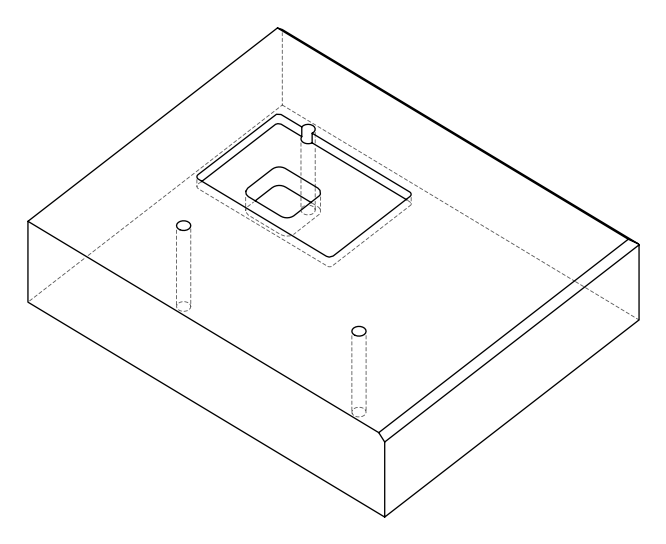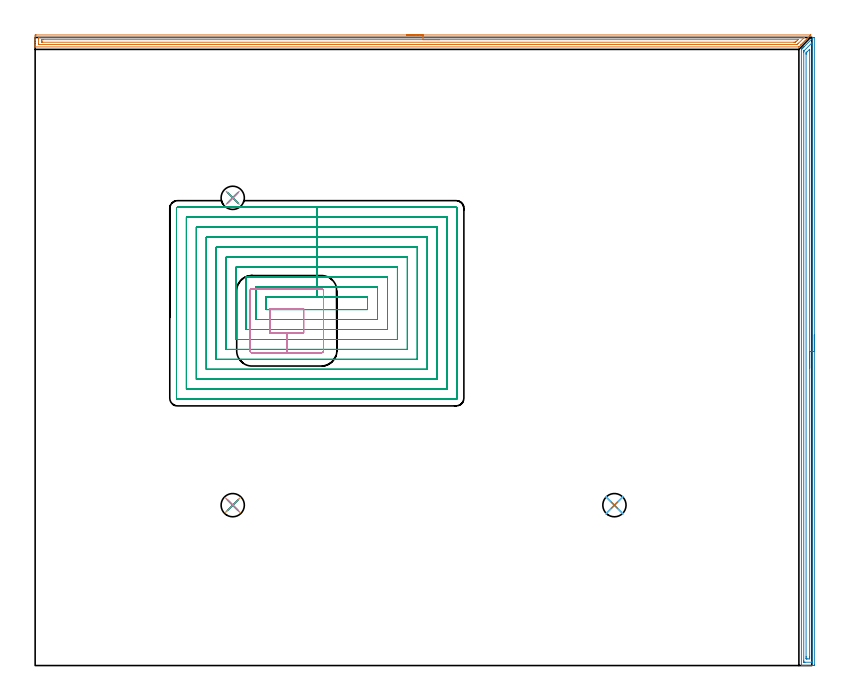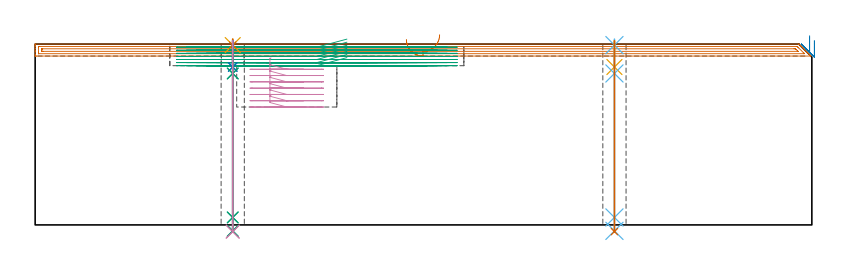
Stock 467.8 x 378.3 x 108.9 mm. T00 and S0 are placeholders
(PLAN: 16 operations, 12 tool changes, 78.8 min)
(1 AREA_MILL | FG_CHAMFER_SURFACE | UGT0205_001 | 11.33 min | 12115 mm3)
(2 AREA_MILL_1 | FG_CHAMFER_SURFACE_1 | UGT0205_001 | 9.22 min | 11378 mm3)
(3 MILL_RECTANGULAR_POCKET | POCKET_RECTANGULAR_STRAIGHT | NXT0201_009 | Follow Part, ap 2, ae 75% | 50.79 min | 284398 mm3)
(4 MILL_RECTANGULAR_POCKET_1 | POCKET_RECTANGULAR_STRAIGHT_1 | UGT0201_008 | Follow Part, ap 4, ae 75% | 4.2 min | 80029 mm3)
(5 SPOT_DRILL | STEP1HOLE | NXT0321_9005460120000 | 0.03 min | 5 mm3)
(6 SPOT_DRILL_1 | STEP1HOLE_1 | NXT0321_9005460120000 | 0.03 min | 4 mm3)
(7 SPOT_DRILL_2 | STEP1HOLE_2 | NXT0321_9005460120000 | 0.03 min | 17 mm3)
(8 DRILL_BLIND_HOLE_INTO_CENTER | STEP1HOLE | UGT0301_207 | 0.06 min | 807 mm3)
(9 GUN_DRILL_THROUGH_HOLE | STEP1HOLE | UGT0307_006 | 0.54 min | 6121 mm3)
(10 DRILL_TO_ENLARGE_THROUGH_HOLE | STEP1HOLE | NXT0301_104 | 0.46 min | 9791 mm3)
(11 DRILL_BLIND_HOLE_INTO_CENTER_1 | STEP1HOLE_1 | UGT0301_207 | 0.06 min | 786 mm3)
(12 GUN_DRILL_THROUGH_HOLE_1 | STEP1HOLE_1 | UGT0307_006 | 0.54 min | 6109 mm3)
(13 DRILL_TO_ENLARGE_THROUGH_HOLE_1 | STEP1HOLE_1 | NXT0301_104 | 0.46 min | 9797 mm3)
(14 DRILL_BLIND_HOLE_INTO_CENTER_2 | STEP1HOLE_2 | UGT0301_207 | 0.06 min | 590 mm3)
(15 GUN_DRILL_THROUGH_HOLE_2 | STEP1HOLE_2 | UGT0307_006 | 0.54 min | 6080 mm3)
(16 DRILL_TO_ENLARGE_THROUGH_HOLE_2 | STEP1HOLE_2 | NXT0301_104 | 0.46 min | 9355 mm3)
(TOOL UGT0205_001 | Chamfer Mill 20 x 3 x 45 deg. | D20 FL50 Z2)
(TOOL NXT0201_009 | ENDMILL 8mm [2P460-0800-NA 1630] | D8 FL26 Z6)
(TOOL UGT0201_008 | End Mill 16 mm | D16 FL32 Z4)
(TOOL NXT0321_9005460120000 | NC Spot Drill, 142deg, 12mm, Carbide, Uncoated | D12 PA142 FL30 Z2)
(TOOL UGT0301_207 | Twist Drill 9.2 mm | D9.2 PA118 FL80 Z2)
(TOOL UGT0307_006 | Gun Drill 9 mm | D9 PA130 FL24 Z1)
(TOOL NXT0301_104 | Carbide Drill 14mm [860.1-1400-112A1-MM 2214] | D14 PA140 FL123 Z2)
(OP 1 AREA_MILL)
G17 G21 G94 G90
T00 M6
G54
G17 G0 G90 X223.6 Y379.8 S1061 M3
G43 Z118.9 H0
Z111.7
G94 G1 X223.638 Z110.828 F250.
X223.752 Z109.964
X223.941 Z109.112
X224.203 Z108.28
X224.537 Z107.474
X224.94 Z106.7
X225.409 Z105.964
X225.94 Z105.272
X226.529 Z104.629
X227.172 Z104.04
X227.864 Z103.508
X228.6 Z103.04
X229.374 Z102.637
X230.18 Z102.303
X231.012 Z102.041
X231.864 Z101.852
X232.728 Z101.738
X233.6 Z101.7
X466.907
X467.165 Y379.794 Z101.705
X467.181 Y379.792 Z101.707
X467.165 Y379.765 Z101.735
X467.071 Y379.67 Z101.829
X466.7 Y379.298 Z102.198
X466.212 Y378.812 Z102.688
X465.815 Y378.413 Z103.084
X465.674 Y378.274 Z103.225
X465.37 Y377.97 Z103.53
X464.929 Y377.528 Z103.969
X464.78 Y377.379 Z104.12
X464.495 Y377.095 Z104.405
X464.044 Y376.643 Z104.854
X463.561 Y376.161 Z105.339
X463.159 Y375.757 Z105.74
X462.648 Y375.247 Z106.252
X462.274 Y374.872 Z106.625
X462.097 Y374.697 Z106.803
X461.92 Y374.519 Z106.98
X461.389 Y373.987 Z107.51
X461.203 Y373.802 Z107.697
X461.061 Y373.661 Z107.839
X460.946 Y373.545 Z107.953
X460.905 Y373.504 Z107.994
X460.235 Y372.835 Z108.665
X460.017 Y372.621 Z108.873
X459.995 Y372.604 Z108.889
X459.862 Y372.6 Z108.9
X0.184
X0.008 Y372.603 Z108.888
X0. Y372.624 Z108.866
Y373.014 Z108.486
Y373.258 Z108.242
Y373.987 Z107.508
Y375.237 Z106.26
Y376.643 Z104.853
Y377.268 Z104.229
Y379.038 Z102.459
X0.003 Y379.298 Z102.199
X0.009 Y379.792 Z101.706
X0.13 Y379.794 Z101.703
X0.631 Y379.8 Z101.7
X233.6
Y378.386 Z103.114
X462.991 Y378.385 Z103.115
X463.02
X463.311 Y378.372 Z103.128
X463.276 Y378.334 Z103.166
X463.177 Y378.229 Z103.271
X463.089 Y378.139 Z103.361
X462.991 Y378.041 Z103.459
X459.823 Y374.872 Z106.628
X459.619 Y374.669 Z106.831
X459.414 Y374.465 Z107.035
X459.169 Y374.23 Z107.27
X458.948 Y374.021 Z107.479
X458.52 Y374.015 Z107.485
X458.492 Y374.014 Z107.486
X2.392 Y374.015 Z107.485
X2.01 Y374.021 Z107.479
X2.006 Y374.144 Z107.356
X2.001 Y374.402 Z107.098
X2. Y377.528 Z103.972
X2.001 Y377.942 Z103.558
X2.008 Y378.359 Z103.141
X2.01 Y378.38 Z103.12
X2.016 Y378.382 Z103.118
X2.041 Y378.384 Z103.116
X2.095 Y378.385 Z103.115
X2.203 Y378.386 Z103.114
X233.6
Y376.972 Z104.528
X459.082 Y376.971 Z104.529
X459.215 Y376.969 Z104.531
X459.414 Y376.964 Z104.536
X459.444 Y376.953 Z104.547
X459.432 Y376.936 Z104.564
X459.414 Y376.914 Z104.586
X458.388 Y375.888 Z105.612
X458.256 Y375.757 Z105.743
X457.938 Y375.448 Z106.052
X457.913 Y375.435 Z106.065
X457.874 Y375.432 Z106.068
X457.792 Y375.43 Z106.07
X457.625 Y375.429 Z106.071
X457.064 Y375.428 Z106.072
X4.541 Y375.429 Z106.071
X4.209 Y375.43 Z106.07
X4.098 Y375.432 Z106.068
X4.019 Y375.435 Z106.065
X4.01 Y375.551 Z105.949
X4.004 Y375.757 Z105.743
X4. Y375.964 Z105.536
Y376.643 Z104.857
X4.001 Y376.848 Z104.652
X4.006 Y376.918 Z104.582
X4.011 Y376.965 Z104.535
X4.043 Y376.967 Z104.533
X4.209 Y376.969 Z104.531
X4.771 Y376.971 Z104.529
X5.103 Y376.972 Z104.528
X233.6
X234.472 Z104.567
X235.337 Z104.68
X236.188 Z104.869
X237.02 Z105.132
X237.826 Z105.465
X238.6 Z105.868
X239.336 Z106.337
X240.028 Z106.868
X240.671 Z107.457
X241.26 Z108.101
X241.792 Z108.793
X242.26 Z109.528
X242.663 Z110.302
X242.997 Z111.108
X243.259 Z111.94
X243.448 Z112.792
X243.562 Z113.657
X243.6 Z114.528
G0 Z118.9
M5
M2
(OP 2 AREA_MILL_1)
G17 G21 G94 G90
T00 M6
G54
G17 G0 G90 X469.3 Y199.15 S1061 M3
G43 Z118.9 H0
Z111.1
G94 G1 Y199.112 Z110.228 F250.
Y198.998 Z109.364
Y198.809 Z108.512
Y198.547 Z107.68
Y198.213 Z106.874
Y197.81 Z106.1
Y197.342 Z105.364
Y196.81 Z104.672
Y196.221 Z104.029
Y195.578 Z103.44
Y194.886 Z102.909
Y194.15 Z102.44
Y193.376 Z102.037
Y192.57 Z101.703
Y191.738 Z101.441
Y190.886 Z101.252
Y190.022 Z101.138
Y189.15 Z101.1
X469.299 Y0.62 Z101.101
X469.297 Y0.225 Z101.102
X469.292 Y0.01 Z101.105
X468.909 Y0. Z101.488
X464.523 Z105.871
X463.986 Z106.411
X463.646 Z106.75
X463.109 Z107.287
X462.769 Z107.626
X461.804 Z108.596
X461.65 Y0.002 Z108.742
X461.502 Y0.01 Z108.888
X461.5 Y0.173 Z108.9
Y370.978
X461.504 Y371.094 Z108.889
X461.581 Y371.183 Z108.816
X461.824 Y371.425 Z108.574
X461.891 Y371.493 Z108.505
X461.956 Y371.556 Z108.443
X462.123 Y371.723 Z108.276
X462.184 Y371.785 Z108.213
X462.243 Y371.843 Z108.156
X462.42 Y372.021 Z107.979
X462.476 Y372.078 Z107.921
X462.53 Y372.13 Z107.869
X462.718 Y372.319 Z107.681
X462.769 Y372.37 Z107.628
X462.817 Y372.417 Z107.582
X463.016 Y372.617 Z107.383
X463.061 Y372.662 Z107.336
X468.181 Y377.782 Z102.218
X468.377 Y377.978 Z102.021
X468.47 Y378.072 Z101.926
X468.675 Y378.275 Z101.724
X468.689 Y378.29 Z101.709
X468.698 Y378.297 Z101.7
X468.707 Y378.3 Z101.691
X469.291 Z101.106
X469.3 Y378.209 Z101.1
Y189.15
X467.886 Z102.514
Y2.407
X467.884 Y2.035 Z102.516
X467.882 Y2.013 Z102.518
X467.88 Y2.01 Z102.52
X467.865 Y2.006 Z102.535
X467.794 Y2.002 Z102.606
X467.687 Y2. Z102.713
X467.554 Z102.846
X463.646 Z106.754
X463.168 Z107.232
X462.984 Y2.003 Z107.416
X462.952 Y2.005 Z107.448
X462.922 Y2.009 Z107.478
X462.921 Y2.052 Z107.479
X462.916 Y2.257 Z107.484
X462.915 Y2.407 Z107.485
X462.914 Y3.152 Z107.486
X462.915 Y369.489 Z107.485
Y369.638
X462.92 Y370.01 Z107.48
X462.921 Y370.053 Z107.479
X462.943 Y370.081 Z107.457
X462.991 Y370.136 Z107.409
X463.073 Y370.221 Z107.327
X463.381 Y370.532 Z107.019
X467.499 Y374.648 Z102.901
X467.852 Y374.999 Z102.548
X467.86 Y375. Z102.54
X467.879 Y374.999 Z102.521
X467.886 Y374.106 Z102.514
Y189.15
X466.472 Z103.928
X466.471 Y5.088 Z103.929
X466.47 Y4.891 Z103.93
X466.464 Y4.194 Z103.936
X466.461 Y4.007 Z103.939
X465.4 Y4. Z105.
X464.712 Y4.001 Z105.688
X464.523 Y4.005 Z105.877
X464.339 Y4.01 Z106.061
X464.334 Y4.194 Z106.066
X464.331 Y4.39 Z106.069
X464.329 Y5.088 Z106.071
X464.328 Y5.286 Z106.072
X464.329 Y368.049 Z106.071
X464.331 Y368.745 Z106.069
X464.333 Y368.938 Z106.067
X464.335 Y369.005 Z106.065
X464.37 Y369.059 Z106.03
X464.523 Y369.218 Z105.877
X464.729 Y369.428 Z105.671
X464.937 Y369.638 Z105.463
X466.277 Y370.978 Z104.123
X466.35 Y371.05 Z104.05
X466.409 Y371.107 Z103.991
X466.448 Y371.142 Z103.952
X466.463 Y371.153 Z103.937
X466.464 Y371.125 Z103.936
X466.47 Y370.73 Z103.93
X466.471 Y370.532 Z103.929
X466.472 Y189.15 Z103.928
Y188.278 Z103.967
Y187.414 Z104.08
Y186.562 Z104.269
Y185.73 Z104.532
Y184.924 Z104.865
Y184.15 Z105.268
Y183.414 Z105.737
Y182.722 Z106.268
Y182.079 Z106.857
Y181.49 Z107.501
Y180.958 Z108.193
Y180.49 Z108.928
Y180.087 Z109.702
Y179.753 Z110.508
Y179.491 Z111.34
Y179.302 Z112.192
Y179.188 Z113.057
Y179.15 Z113.928
G0 Z118.9
M5
M2
(OP 3 MILL_RECTANGULAR_POCKET)
G17 G21 G94 G90
T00 M6
G54
G17 G0 G90 X187.777 Y222. S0 M3
G43 Z118.9 H1
Z111.9
G94 G1 X169.65 Z107.043 F250.
X139.1 F500.
Y214.4
X200.2
Y222.
X169.65
Y228.
X133.1
Y208.4
X206.2
Y228.
X169.65
Y234.
X127.1
Y202.4
X212.2
Y234.
X169.65
Y240.
X121.1
Y196.4
X218.2
Y240.
X169.65
Y246.
X125.79
X115.1
Y190.4
X224.2
Y246.
X169.65
Y252.
X125.79
X109.1
Y184.4
X230.2
Y252.
X169.65
Y258.
X125.79
X103.1
Y178.4
X236.2
Y258.
X169.65
Y264.
X125.79
X97.1
Y172.4
X242.2
Y264.
X169.65
Y270.
X91.1
Y166.4
X248.2
Y270.
X169.65
Y276.
X85.7
G3 X85.1 Y275.4 R0.6
G1 Y161.
G3 X85.7 Y160.4 R0.6
G1 X253.6
G3 X254.2 Y161. R0.6
G1 Y275.4
G3 X253.6 Y276. R0.6
G1 X169.65
X168.65
G0 X187.777 Y222. Z110.043
G1 X169.65 Z105.186 F250.
X139.1 F500.
Y214.4
X200.2
Y222.
X169.65
Y228.
X133.1
Y208.4
X206.2
Y228.
X169.65
Y234.
X127.1
Y202.4
X212.2
Y234.
X169.65
Y240.
X121.1
Y196.4
X218.2
Y240.
X169.65
Y246.
X125.79
X115.1
Y190.4
X224.2
Y246.
X169.65
Y252.
X125.79
X109.1
Y184.4
X230.2
Y252.
X169.65
Y258.
X125.79
X103.1
Y178.4
X236.2
Y258.
X169.65
Y264.
X125.79
X97.1
Y172.4
X242.2
Y264.
X169.65
Y270.
X91.1
Y166.4
X248.2
Y270.
X169.65
Y276.
X85.7
G3 X85.1 Y275.4 R0.6
G1 Y161.
G3 X85.7 Y160.4 R0.6
G1 X253.6
G3 X254.2 Y161. R0.6
G1 Y275.4
G3 X253.6 Y276. R0.6
G1 X169.65
X168.65
G0 X187.777 Y222. Z108.186
G1 X169.65 Z103.329 F250.
X139.1 F500.
Y214.4
X200.2
Y222.
X169.65
Y228.
X133.1
Y208.4
X206.2
Y228.
X169.65
Y234.
X127.1
Y202.4
X212.2
Y234.
X169.65
Y240.
X121.1
Y196.4
X218.2
Y240.
X169.65
Y246.
X125.789
X115.1
Y190.4
X224.2
Y246.
X169.65
Y252.
X125.789
X109.1
Y184.4
X230.2
Y252.
X169.65
Y258.
X125.789
X103.1
Y178.4
X236.2
Y258.
X169.65
Y264.
X125.789
X97.1
Y172.4
X242.2
Y264.
X169.65
Y270.
X125.789
X91.1
Y166.4
X248.2
Y270.
X169.65
Y276.
X85.7
G3 X85.1 Y275.4 R0.6
G1 Y161.
G3 X85.7 Y160.4 R0.6
G1 X253.6
G3 X254.2 Y161. R0.6
G1 Y275.4
G3 X253.6 Y276. R0.6
G1 X169.65
X168.65
G0 X187.777 Y222. Z106.329
G1 X169.65 Z101.471 F250.
X139.1 F500.
Y214.4
X200.2
Y222.
X169.65
Y228.
X133.1
Y208.4
X206.2
Y228.
X169.65
Y234.
X127.1
Y202.4
X212.2
Y234.
X169.65
Y240.
X121.1
Y196.4
X218.2
Y240.
X169.65
Y246.
X125.79
X115.1
Y190.4
X224.2
Y246.
X169.65
Y252.
X125.79
X109.1
Y184.4
X230.2
Y252.
X169.65
Y258.
X125.79
X103.1
Y178.4
X236.2
Y258.
X169.65
Y264.
X125.79
X97.1
Y172.4
X242.2
Y264.
X169.65
Y270.
X91.1
Y166.4
X248.2
Y270.
X169.65
Y276.
X85.7
G3 X85.1 Y275.4 R0.6
G1 Y161.
G3 X85.7 Y160.4 R0.6
G1 X253.6
G3 X254.2 Y161. R0.6
G1 Y275.4
G3 X253.6 Y276. R0.6
G1 X169.65
X168.65
G0 X187.777 Y222. Z104.471
G1 X169.65 Z99.614 F250.
X139.1 F500.
Y214.4
X200.2
Y222.
X169.65
Y228.
X133.1
Y208.4
X206.2
Y228.
X169.65
Y234.
X127.1
Y202.4
X212.2
Y234.
X169.65
Y240.
X121.1
Y196.4
X218.2
Y240.
X169.65
Y246.
X125.79
X115.1
Y190.4
X224.2
Y246.
X169.65
Y252.
X125.79
X109.1
Y184.4
X230.2
Y252.
X169.65
Y258.
X125.79
X103.1
Y178.4
X236.2
Y258.
X169.65
Y264.
X125.79
X97.1
Y172.4
X242.2
Y264.
X169.65
Y270.
X91.1
Y166.4
X248.2
Y270.
X169.65
Y276.
X85.7
G3 X85.1 Y275.4 R0.6
G1 Y161.
G3 X85.7 Y160.4 R0.6
G1 X253.6
G3 X254.2 Y161. R0.6
G1 Y275.4
G3 X253.6 Y276. R0.6
G1 X169.65
X168.65
G0 X187.777 Y222. Z102.614
G1 X169.65 Z97.757 F250.
X139.1 F500.
Y214.4
X200.2
Y222.
X169.65
Y228.
X133.1
Y208.4
X206.2
Y228.
X169.65
Y234.
X127.1
Y202.4
X212.2
Y234.
X169.65
Y240.
X121.1
Y196.4
X218.2
Y240.
X169.65
Y246.
X125.79
X115.1
Y190.4
X224.2
Y246.
X169.65
Y252.
X125.79
X109.1
Y184.4
X230.2
Y252.
X169.65
Y258.
X125.79
X103.1
Y178.4
X236.2
Y258.
X169.65
Y264.
X125.79
X97.1
Y172.4
X242.2
Y264.
X169.65
Y270.
X91.1
Y166.4
X248.2
Y270.
X169.65
Y276.
X85.7
G3 X85.1 Y275.4 R0.6
G1 Y161.
G3 X85.7 Y160.4 R0.6
G1 X253.6
G3 X254.2 Y161. R0.6
G1 Y275.4
G3 X253.6 Y276. R0.6
G1 X169.65
X168.65
G0 X187.777 Y222. Z100.757
G1 X169.65 Z95.9 F250.
X139.1 F500.
Y214.4
X200.2
Y222.
X169.65
Y228.
X133.1
Y208.4
X206.2
Y228.
X169.65
Y234.
X127.1
Y202.4
X212.2
Y234.
X169.65
Y240.
X121.1
Y196.4
X218.2
Y240.
X169.65
Y246.
X125.79
X115.1
Y190.4
X224.2
Y246.
X169.65
Y252.
X125.79
X109.1
Y184.4
X230.2
Y252.
X169.65
Y258.
X125.79
X103.1
Y178.4
X236.2
Y258.
X169.65
Y264.
X125.79
X97.1
Y172.4
X242.2
Y264.
X169.65
Y270.
X91.1
Y166.4
X248.2
Y270.
X169.65
Y276.
X85.7
G3 X85.1 Y275.4 R0.6
G1 Y161.
G3 X85.7 Y160.4 R0.6
G1 X253.6
G3 X254.2 Y161. R0.6
G1 Y275.4
G3 X253.6 Y276. R0.6
G1 X169.65
X168.65
G0 Z118.9
M5
M2
(OP 4 MILL_RECTANGULAR_POCKET_1)
G17 G21 G94 G90
T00 M6
G54
G17 G0 G90 X142.091 Y214.9 S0 M3
G43 Z118.9 H0
Z100.53
G94 G1 X141.4 Z100.345 F250.
Y200.4 Z96.46
X151.55 Z93.74
X161.7 F500.
Y214.9
X141.4
Y200.4
X151.55
Y188.4
X172.5
G3 X173.7 Y189.6 R1.2
G1 Y225.7
G3 X172.5 Y226.9 R1.2
G1 X130.6
G3 X129.4 Y225.7 R1.2
G1 Y189.6
G3 X130.6 Y188.4 R1.2
G1 X151.55
X152.55
G0 X142.091 Y214.9 Z96.74
G1 X141.4 Z96.555 F250.
Y200.4 Z92.67
X151.55 Z89.95
X161.7 F500.
Y214.9
X141.4
Y200.4
X151.55
Y188.4
X172.5
G3 X173.7 Y189.6 R1.2
G1 Y225.7
G3 X172.5 Y226.9 R1.2
G1 X130.6
G3 X129.4 Y225.7 R1.2
G1 Y189.6
G3 X130.6 Y188.4 R1.2
G1 X151.55
X152.55
G0 X142.091 Y214.9 Z92.95
G1 X141.4 Z92.765 F250.
Y200.4 Z88.88
X151.55 Z86.16
X161.7 F500.
Y214.9
X141.4
Y200.4
X151.55
Y188.4
X172.5
G3 X173.7 Y189.6 R1.2
G1 Y225.7
G3 X172.5 Y226.9 R1.2
G1 X130.6
G3 X129.4 Y225.7 R1.2
G1 Y189.6
G3 X130.6 Y188.4 R1.2
G1 X151.55
X152.55
G0 X142.091 Y214.9 Z89.16
G1 X141.4 Z88.975 F250.
Y200.4 Z85.09
X151.55 Z82.37
X161.7 F500.
Y214.9
X141.4
Y200.4
X151.55
Y188.4
X172.5
G3 X173.7 Y189.6 R1.2
G1 Y225.7
G3 X172.5 Y226.9 R1.2
G1 X130.6
G3 X129.4 Y225.7 R1.2
G1 Y189.6
G3 X130.6 Y188.4 R1.2
G1 X151.55
X152.55
G0 X142.091 Y214.9 Z85.37
G1 X141.4 Z85.185 F250.
Y200.4 Z81.3
X151.55 Z78.58
X161.7 F500.
Y214.9
X141.4
Y200.4
X151.55
Y188.4
X172.5
G3 X173.7 Y189.6 R1.2
G1 Y225.7
G3 X172.5 Y226.9 R1.2
G1 X130.6
G3 X129.4 Y225.7 R1.2
G1 Y189.6
G3 X130.6 Y188.4 R1.2
G1 X151.55
X152.55
G0 X142.091 Y214.9 Z81.58
G1 X141.4 Z81.395 F250.
Y200.4 Z77.51
X151.55 Z74.79
X161.7 F500.
Y214.9
X141.4
Y200.4
X151.55
Y188.4
X172.5
G3 X173.7 Y189.6 R1.2
G1 Y225.7
G3 X172.5 Y226.9 R1.2
G1 X130.6
G3 X129.4 Y225.7 R1.2
G1 Y189.6
G3 X130.6 Y188.4 R1.2
G1 X151.55
X152.55
G0 X142.091 Y214.9 Z77.79
G1 X141.4 Z77.605 F250.
Y200.4 Z73.72
X151.55 Z71.
X161.7 F500.
Y214.9
X141.4
Y200.4
X151.55
Y188.4
X172.5
G3 X173.7 Y189.6 R1.2
G1 Y225.7
G3 X172.5 Y226.9 R1.2
G1 X130.6
G3 X129.4 Y225.7 R1.2
G1 Y189.6
G3 X130.6 Y188.4 R1.2
G1 X151.55
X152.55
G0 Z118.9
M5
M2
(OP 5 SPOT_DRILL)
G17 G21 G94 G90
T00 M6
G54
G17 G0 G90 X119. Y96.6 S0 M3
G43 Z118.9 H0
G94 G81 G98 Z108.297 F250. R111.9
G80
M5
M2
(OP 6 SPOT_DRILL_1)
G17 G21 G94 G90
T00 M6
G54
G17 G0 G90 X348.9 Y96.6 S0 M3
G43 Z118.9 H0
G94 G81 G98 Z108.297 F250. R111.9
G80
M5
M2
(OP 7 SPOT_DRILL_2)
G17 G21 G94 G90
T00 M6
G54
G17 G0 G90 X119. Y281.7 S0 M3
G43 Z118.9 H0
G94 G81 G98 Z108.297 F250. R111.9
G80
M5
M2
(OP 8 DRILL_BLIND_HOLE_INTO_CENTER)
G17 G21 G94 G90
T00 M6
G54
G17 G0 G90 X119. Y96.6 S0 M3
G43 Z118.9 H0
G94 G81 G98 Z95.1 F250. R110.9
G80
M5
M2
(OP 9 GUN_DRILL_THROUGH_HOLE)
G17 G21 G94 G90
T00 M6
G54
G17 G0 G90 X119. Y96.6 M8
G43 Z118.9 H0
Z106.729
S716 M3
G94 G1 Z91.205 F125. M26
G4 X.084
Z4.5 F250.
G4 X.084
Z-3.598 F125.
G4 X.084
M5
M9
G0 Z106.729
Z118.9
M2
(OP 10 DRILL_TO_ENLARGE_THROUGH_HOLE)
G17 G21 G94 G90
T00 M6
G54
G17 G0 G90 X119. Y96.6 S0 M3
G43 Z118.9 H1
G94 G73 G98 Z-4.048 F250. Q12.55 R110.9
G80
M5
M2
(OP 11 DRILL_BLIND_HOLE_INTO_CENTER_1)
G17 G21 G94 G90
T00 M6
G54
G17 G0 G90 X348.9 Y96.6 S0 M3
G43 Z118.9 H0
G94 G81 G98 Z95.1 F250. R110.9
G80
M5
M2
(OP 12 GUN_DRILL_THROUGH_HOLE_1)
G17 G21 G94 G90
T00 M6
G54
G17 G0 G90 X348.9 Y96.6 M8
G43 Z118.9 H0
Z106.729
S716 M3
G94 G1 Z91.205 F125. M26
G4 X.084
Z4.5 F250.
G4 X.084
Z-3.598 F125.
G4 X.084
M5
M9
G0 Z106.729
Z118.9
M2
(OP 13 DRILL_TO_ENLARGE_THROUGH_HOLE_1)
G17 G21 G94 G90
T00 M6
G54
G17 G0 G90 X348.9 Y96.6 S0 M3
G43 Z118.9 H1
G94 G73 G98 Z-4.048 F250. Q12.55 R110.9
G80
M5
M2
(OP 14 DRILL_BLIND_HOLE_INTO_CENTER_2)
G17 G21 G94 G90
T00 M6
G54
G17 G0 G90 X119. Y281.7 S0 M3
G43 Z118.9 H0
G94 G81 G98 Z95.1 F250. R110.9
G80
M5
M2
(OP 15 GUN_DRILL_THROUGH_HOLE_2)
G17 G21 G94 G90
T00 M6
G54
G17 G0 G90 X119. Y281.7 M8
G43 Z118.9 H0
Z106.729
S716 M3
G94 G1 Z91.205 F125. M26
G4 X.084
Z4.5 F250.
G4 X.084
Z-3.598 F125.
G4 X.084
M5
M9
G0 Z106.729
Z118.9
M2
(OP 16 DRILL_TO_ENLARGE_THROUGH_HOLE_2)
G17 G21 G94 G90
T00 M6
G54
G17 G0 G90 X119. Y281.7 S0 M3
G43 Z118.9 H1
G94 G73 G98 Z-4.048 F250. Q12.55 R110.9
G80
M5
M2
